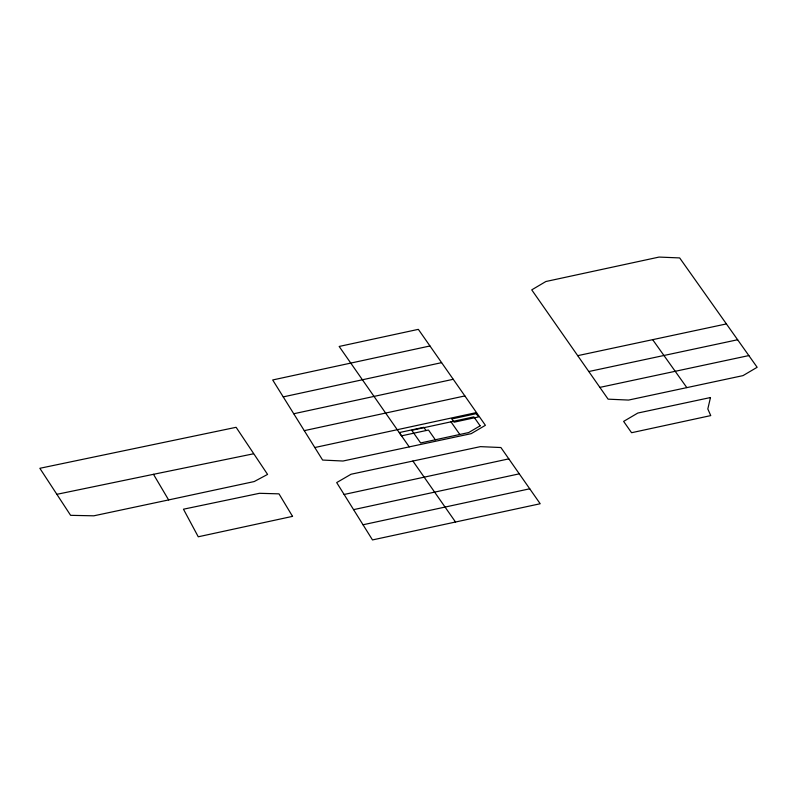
<?xml version="1.0" encoding="UTF-8"?>
<svg xmlns="http://www.w3.org/2000/svg" width="797" height="797" viewBox="0 0 797 797"><rect width="100%" height="100%" fill="white"/><g stroke="black" fill="none" stroke-linecap="round" stroke-linejoin="round"><path stroke-width="1.2" d="M429.952 345.978L272.684 379.97L322.616 460.058L342.989 461.025L471.196 433.658L485.393 425.309L418.345 329.35L339.163 346.456L409.23 446.878M283.244 396.886L441.588 362.655M453.234 379.292L293.764 413.753M464.87 395.93L304.285 430.649M314.805 447.535L476.516 412.567M344.095 494.479L508.825 458.863M519.275 473.836L500.905 447.535L480.432 446.639L351.069 474.235L336.693 482.583L372.488 539.928L540.197 503.744L519.275 473.836L353.579 509.642M577.705 355.661L726.406 323.921L757.15 367.287L742.993 375.626L628.584 400.064L608.111 399.167L531.738 289.869L545.865 281.52L659.079 257.072L679.662 257.919L726.406 323.921M737.653 339.751L588.784 371.532M168.615 499.928L254.203 481.557L267.573 474.414L236.121 427.302L39.85 468.297L70.604 515.33L93.817 515.818L168.615 499.928L153.482 474.315L56.687 494.359M363.014 524.775L529.776 488.79M599.892 387.382L748.871 355.572M153.482 474.315L253.336 453.832M652.713 339.731L686.835 387.621M455.555 522.075L412.896 461.045M450.972 421.832L459.819 434.475M435.321 439.775L428.497 430.011L401.558 435.839L399.287 432.582L423.785 427.292L426.056 430.539M710.476 397.534L707.816 408.971L710.745 415.596L631.573 432.721L623.623 421.394L637.819 413.045L710.476 397.534M480.123 425.827L468.656 432.562L420.627 442.953L411.78 430.31L473.866 416.881L480.123 425.827M476.287 413.653L451.789 418.953L454.061 422.201L478.559 416.911L476.287 413.653M292.539 516.366L198.254 536.789L183.469 509.203L259.463 493.303L278.99 493.851L292.539 516.366"/></g></svg>
